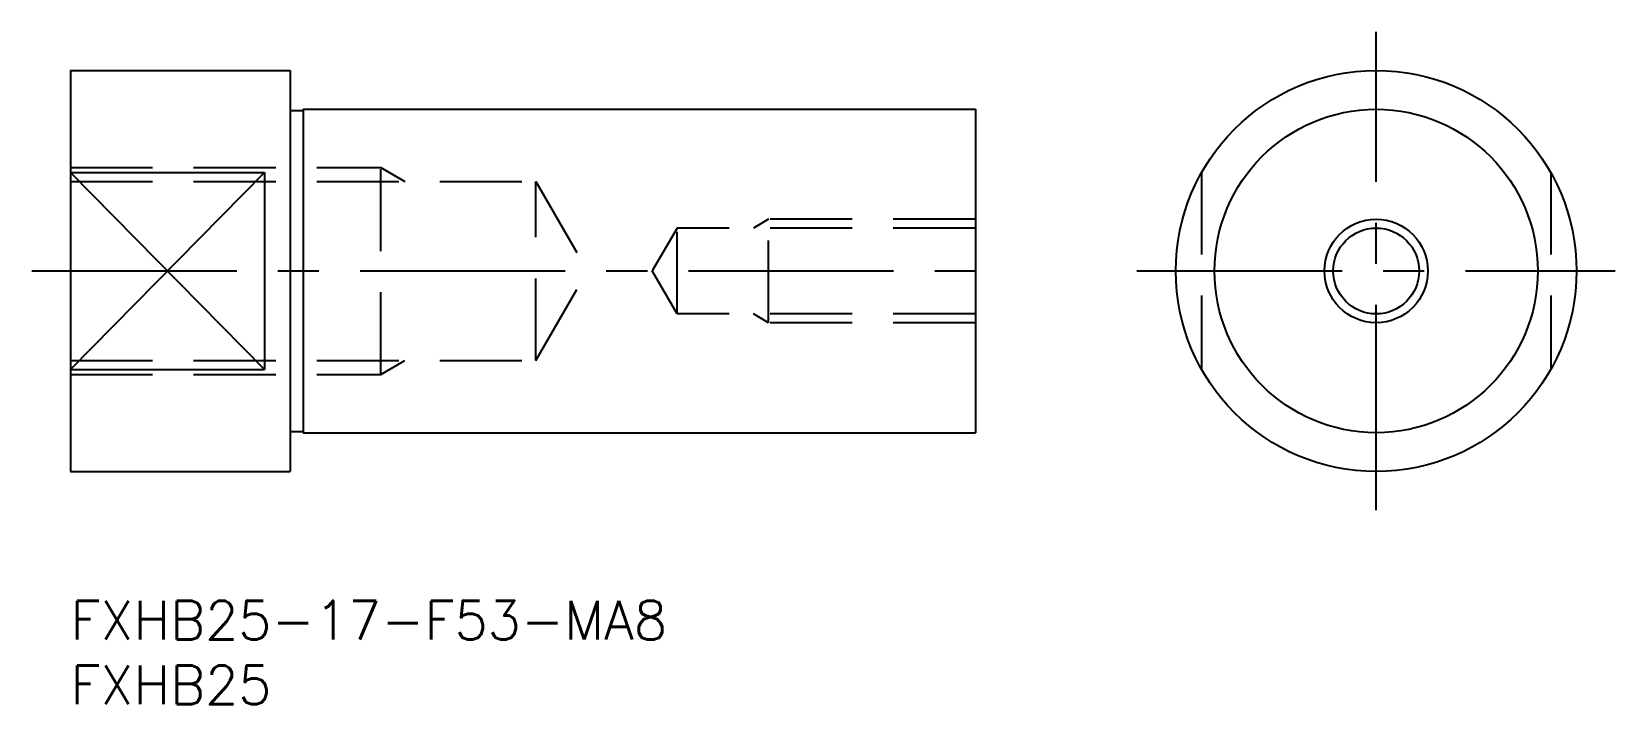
# Model space of a CAD drawing. Extents: x -3 to 119, y -8 to 44.
import ezdxf

# ---------------------------------------------------------------- set-up
doc = ezdxf.new("R2010")
doc.units = 0
doc.header["$LTSCALE"] = 0.5
doc.linetypes.add('CENTER', pattern=[50.8, 31.75, -6.35, 6.35, -6.35])
doc.linetypes.add('DASHED', pattern=[19.05, 12.7, -6.35])
for name, color, linetype in [('MSM_CENTER', 1, 'CENTER'), ('MSM_CONTINUOUS', 7, 'CONTINUOUS'), ('MSM_DASHED', 4, 'DASHED'), ('MSM_NARROW', 5, 'CONTINUOUS'), ('MSM_PART_NUMBER', 7, 'CONTINUOUS')]:
    doc.layers.add(name, color=color, linetype=linetype)
doc.styles.get("Standard").update_dxf_attribs({"font": 'txt.shx', "height": 3, "bigfont": 'bigfont.shx'})

msp = doc.modelspace()

# ---------------------------------------------------------------- linework, layer by layer
at = {"layer": 'MSM_CENTER'}
for p, q in [((101, 7), (101, 44)), ((-3, 25.5), (73, 25.5)), ((82.5, 25.5), (119.5, 25.5))]:
    msp.add_line(p, q, dxfattribs=at)
at = {"layer": 'MSM_CONTINUOUS'}
for p, q in [((0, 41), (0, 10)), ((0, 41), (17, 41)), ((17, 41), (17, 10)), ((18, 38), (70, 38)), ((18, 38), (18, 13)), ((70, 38), (70, 13)), ((17, 37.9), (18, 37.9)), ((0, 33.12), (15, 33.12)), ((15, 33.12), (15, 17.88)), ((0, 17.88), (15, 17.88)), ((17, 13.1), (18, 13.1)), ((18, 13), (70, 13)), ((0, 10), (17, 10))]:
    msp.add_line(p, q, dxfattribs=at)
for radius in [15.5, 12.5, 3.32]:
    msp.add_circle((101, 25.5), radius, dxfattribs=at)
at = {"layer": 'MSM_DASHED'}
for p, q in [((0, 33.5), (24, 33.5)), ((24, 17.5), (24, 33.5)), ((24, 33.5), (25.87, 32.42)), ((87.5, 33.12), (87.5, 17.88)), ((114.5, 33.12), (114.5, 17.88)), ((0, 32.42), (36.01, 32.42)), ((36.01, 18.58), (36.01, 32.42)), ((36.01, 32.42), (40, 25.5)), ((54, 29.5), (52.83, 28.82)), ((54, 21.5), (54, 29.5)), ((70, 29.5), (54, 29.5)), ((46.92, 28.82), (45, 25.5)), ((46.92, 22.18), (46.92, 28.82)), ((70, 28.82), (46.92, 28.82)), ((36.01, 18.58), (40, 25.5)), ((46.92, 22.18), (45, 25.5)), ((70, 22.18), (46.92, 22.18)), ((54, 21.5), (52.83, 22.18)), ((70, 21.5), (54, 21.5)), ((0, 18.58), (36.01, 18.58)), ((24, 17.5), (25.87, 18.58)), ((0, 17.5), (24, 17.5))]:
    msp.add_line(p, q, dxfattribs=at)
at = {"layer": 'MSM_NARROW'}
for p, q in [((0, 33.12), (15, 17.88)), ((0, 17.88), (15, 33.12))]:
    msp.add_line(p, q, dxfattribs=at)
msp.add_circle((101, 25.5), 4, dxfattribs=at)

# ---------------------------------------------------------------- texts
at = {"layer": 'MSM_PART_NUMBER', "color": 7, "linetype": 'CONTINUOUS'}
for s, p in [('FXHB25-17-F53-MA8', (0, -3)), ('FXHB25', (0, -8))]:
    msp.add_text(s, height=3, dxfattribs=at).set_placement(p)

doc.saveas('drawing.dxf')
